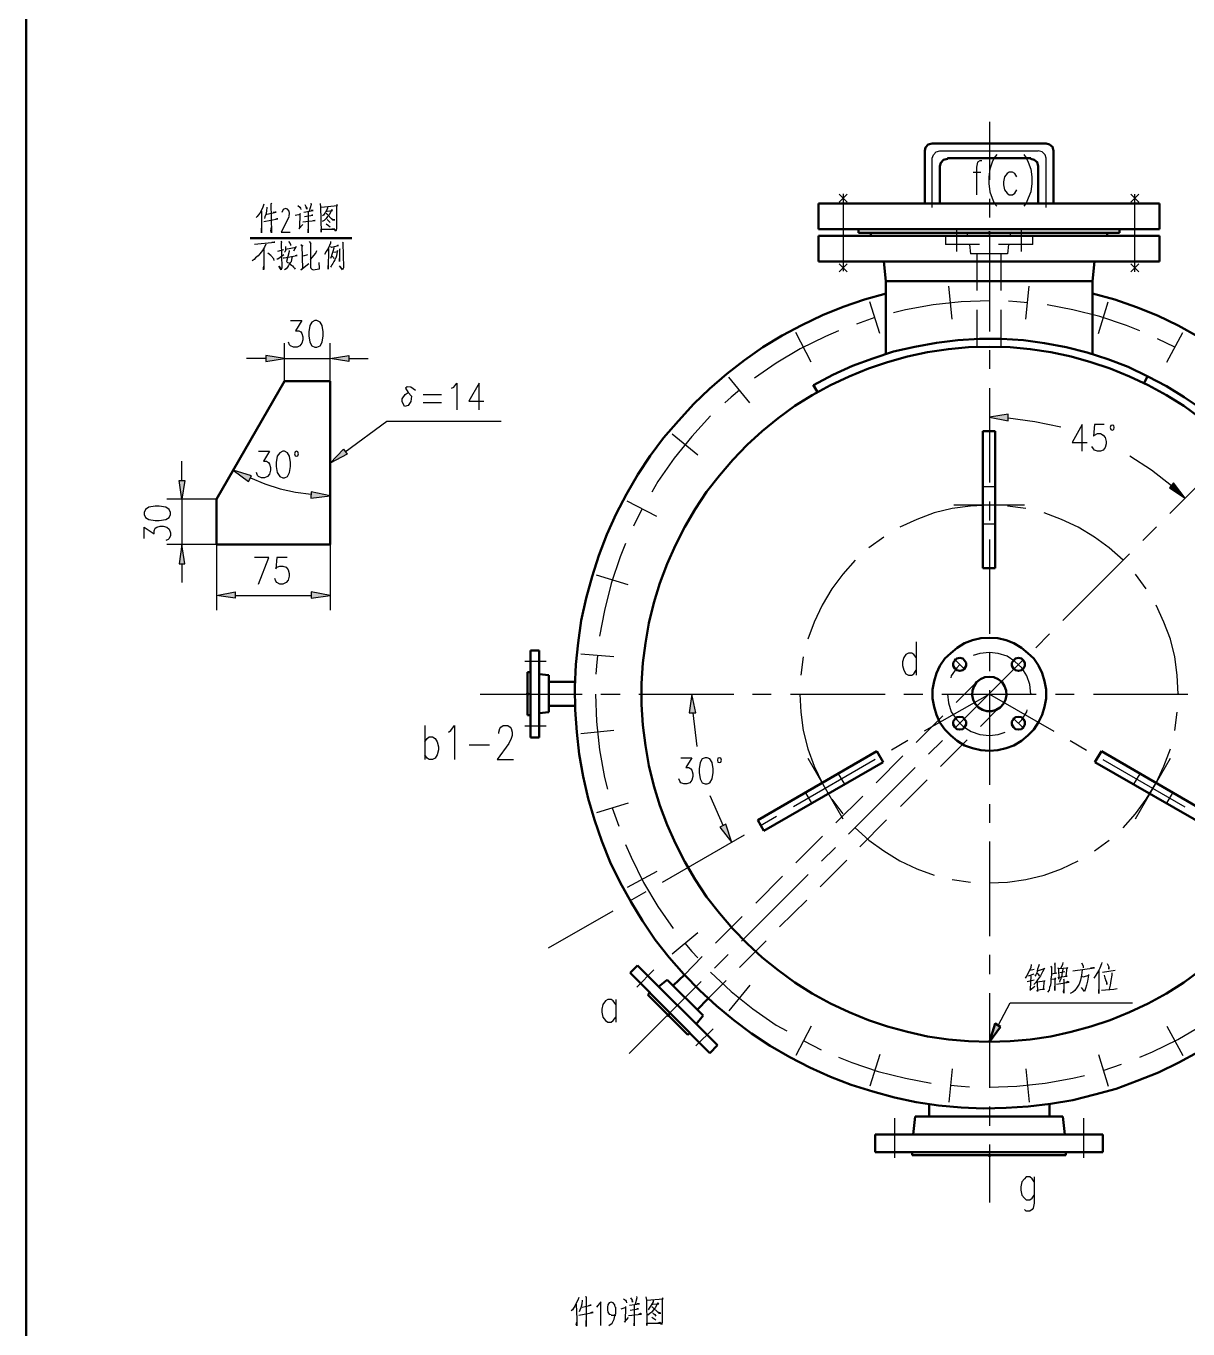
# Model space of a CAD drawing. Header units: millimetres. Extents: x -830 to 4759, y -3917 to 4295.
# Drawn here: x -830 to 704, y -2215 to -495 of the extents above; entities that cross this region are included whole.
import ezdxf

# ---------------------------------------------------------------- set-up
doc = ezdxf.new("R2010")
doc.units = ezdxf.units.MM
doc.layers.add('1', color=7, linetype='Continuous')

msp = doc.modelspace()

# ---------------------------------------------------------------- hatches: boundary and pattern name
h = msp.add_hatch(color=0)
h.dxf.hatch_style = 2
h.paths.add_polyline_path([(442, -770.2), (440, -768.9), (440, -766.3), (442, -765), (444.6, -766.3), (444.6, -768.9)])
h = msp.add_hatch(color=0)
h.dxf.hatch_style = 2
h.paths.add_polyline_path([(-513.3, -929.8), (-513.3, -937.6), (-488.5, -933.7)])
h = msp.add_hatch(color=0)
h.dxf.hatch_style = 2
h.paths.add_polyline_path([(-403.8, -929.8), (-403.8, -937.6), (-428.6, -933.7)])
h = msp.add_hatch(color=0)
h.dxf.hatch_style = 2
h.paths.add_polyline_path([(466.7, -1015.8), (466.7, -1007.3), (442, -1011.3)])
h = msp.add_hatch(color=0)
h.dxf.hatch_style = 2
h.paths.add_polyline_path([(-405.8, -1060.1), (-428.6, -1071.9), (-411, -1053.6)])
h = msp.add_hatch(color=0)
h.dxf.hatch_style = 2
h.paths.add_polyline_path([(-536.1, -1096), (-532.2, -1088.8), (-556.3, -1081)])
h = msp.add_hatch(color=0)
h.dxf.hatch_style = 2
h.paths.add_polyline_path([(-628, -1094.7), (-620.2, -1094.7), (-624.1, -1119.4)])
h = msp.add_hatch(color=0)
h.dxf.hatch_style = 2
h.paths.add_polyline_path([(685, -1097.9), (679.8, -1104.4), (700.6, -1118.1)])
h = msp.add_hatch(color=0)
h.dxf.hatch_style = 2
h.paths.add_polyline_path([(-453.3, -1109.6), (-454, -1118.1), (-428.6, -1114.9)])
h = msp.add_hatch(color=0)
h.dxf.hatch_style = 2
h.paths.add_polyline_path([(-628, -1204.8), (-620.2, -1204.8), (-624.1, -1179.4)])
h = msp.add_hatch(color=0)
h.dxf.hatch_style = 2
h.paths.add_polyline_path([(-553.7, -1241.9), (-553.7, -1250.4), (-578.5, -1246.5)])
h = msp.add_hatch(color=0)
h.dxf.hatch_style = 2
h.paths.add_polyline_path([(-453.3, -1241.9), (-453.3, -1250.4), (-428.6, -1246.5)])
h = msp.add_hatch(color=0)
h.dxf.hatch_style = 2
h.paths.add_polyline_path([(-167.9, -1379.4), (-169.9, -1378.1), (-169.9, -1375.5), (-167.9, -1374.2), (-165.3, -1375.5), (-165.3, -1378.1)])
h = msp.add_hatch(color=0)
h.dxf.hatch_style = 2
h.paths.add_polyline_path([(496.7, -1378.1), (496, -1377.5), (496, -1376.2), (496.7, -1375.5), (498, -1376.2), (498, -1377.5)])
h = msp.add_hatch(color=0)
h.dxf.hatch_style = 2
h.paths.add_polyline_path([(691.5, -1378.1), (690.9, -1377.5), (690.9, -1376.2), (691.5, -1375.5), (692.8, -1376.2), (692.8, -1377.5)])
h = msp.add_hatch(color=0)
h.dxf.hatch_style = 2
h.paths.add_polyline_path([(45.8, -1401.6), (54.3, -1401.6), (49, -1376.8)])
h = msp.add_hatch(color=0)
h.dxf.hatch_style = 2
h.paths.add_polyline_path([(94, -1548.8), (86.2, -1552.7), (101.8, -1572.9)])
h = msp.add_hatch(color=0)
h.dxf.hatch_style = 2
h.paths.add_polyline_path([(17.8, -1803.6), (15.8, -1802.3), (15.8, -1799.7), (17.8, -1798.4), (20.4, -1799.7), (20.4, -1802.3)])
h = msp.add_hatch(color=0)
h.dxf.hatch_style = 2
h.paths.add_polyline_path([(456.9, -1816.6), (442, -1836.2), (449.8, -1812.1)])
h = msp.add_hatch(color=0)
h.dxf.hatch_style = 2
h.paths.add_polyline_path([(442, -1988.7), (440, -1987.4), (440, -1984.7), (442, -1983.4), (444.6, -1984.7), (444.6, -1987.4)])

# ---------------------------------------------------------------- linework, layer by layer
at = {"layer": '1', "color": 0, "lineweight": 50}
for points in [[(-830, -3912.2), (-830, 4295.4), (4758.8, 4295.4), (4758.8, -3912.2), (-830, -3912.2)], [(366.4, -649.6), (361.2, -650.9), (357.9, -654.8), (356.6, -659.4)], [(366.4, -649.6), (516.9, -649.6)], [(526.7, -659.4), (525.4, -654.2), (521.4, -650.9), (516.9, -649.6)], [(356.6, -729.1), (356.6, -659.4)], [(386.6, -669.8), (381.4, -671.1), (378.1, -675), (376.8, -679.6)], [(386.6, -669.2), (496.7, -669.2)], [(506.5, -679.6), (505.2, -674.4), (501.2, -671.1), (496.7, -669.8)], [(526.7, -729.1), (526.7, -659.4)], [(376.8, -729.1), (376.8, -679.6)], [(506.5, -729.1), (506.5, -679.6)], [(216.5, -729.1), (666.8, -729.1)], [(216.5, -763), (216.5, -729.1)], [(666.8, -729.1), (666.8, -763)], [(666.8, -763), (216.5, -763)], [(666.8, -771.5), (216.5, -771.5)], [(216.5, -805.4), (216.5, -771.5)], [(269.3, -763), (269.3, -767.6)], [(614, -767.6), (269.3, -767.6)], [(285.6, -771.5), (285.6, -767.6)], [(597.7, -771.5), (597.7, -767.6)], [(614, -763), (614, -767.6)], [(666.8, -771.5), (666.8, -805.4)], [(-534.1, -774.7), (-399.9, -774.7)], [(216.5, -805.4), (666.8, -805.4)], [(302.5, -805.4), (305.1, -831.4)], [(580.7, -805.4), (578.1, -831.4)], [(305.1, -927.2), (305.1, -831.4)], [(305.1, -831.4), (578.1, -831.4)], [(578.1, -927.2), (578.1, -831.4)], [(305.8, -847.7), (277.1, -855.5), (249.1, -865.3), (221.7, -876.4), (194.3, -889.4), (168.3, -903.1), (142.9, -918.7), (118.8, -935.7), (95.3, -953.9), (72.5, -973.5), (51.6, -993.7), (31.4, -1015.8), (11.9, -1038.6), (-5.7, -1062.1), (-22, -1086.8), (-37, -1112.9), (-50.7, -1139), (-63, -1166.3), (-73.5, -1193.7), (-82.6, -1221.7), (-90.4, -1250.4), (-96.9, -1279.7), (-100.8, -1309), (-104.1, -1337.7), (-105.4, -1367.7), (-104.7, -1397.7), (-102.8, -1427), (-99.5, -1456.3), (-94.3, -1485.6), (-87.8, -1514.9), (-79.3, -1543), (-69.6, -1571), (-58.5, -1599), (-45.4, -1625.7), (-31.1, -1651.8), (-16.1, -1676.5), (0.8, -1701.3), (19.1, -1724.8), (38.6, -1746.9), (59.5, -1768.4), (81.6, -1788.6), (104.4, -1807.5), (127.9, -1825.1), (152.6, -1841.4), (178.7, -1856.4), (204.8, -1870.1), (232.1, -1882.4), (259.5, -1892.9), (288.2, -1902), (316.8, -1909.8), (345.5, -1915.7), (374.8, -1920.2), (404.8, -1922.8), (434.1, -1924.1), (464.1, -1923.5), (493.4, -1921.5), (522.8, -1918.3), (552.1, -1913.1), (581.4, -1905.9), (609.4, -1898.1), (637.4, -1887.7), (665.5, -1876.6), (692.2, -1863.6), (718.2, -1849.2)], [(768.4, -938.3), (743.6, -920.7), (718.2, -905), (691.5, -890.1), (664.1, -877), (636.1, -866), (607.5, -855.5), (578.1, -847.7)], [(722.1, -1000.2), (699.3, -984.5), (675.9, -970.2), (651.1, -957.2), (625.1, -944.8), (598.3, -934.4), (571, -925.9), (543.6, -918.7), (514.9, -913.5), (486.9, -909.6), (458.2, -907.7), (428.9, -907.7), (400.3, -909.6), (372.2, -912.9), (343.6, -918.1), (315.5, -924.6), (288.2, -933.7), (261.5, -943.5), (235.4, -955.2), (210, -968.9)], [(442, -918.1), (414.6, -918.7), (387.9, -921.3), (360.5, -925.2), (333.8, -931.1), (307.7, -938.3), (282.3, -946.7), (256.9, -957.2), (232.1, -968.9), (208, -981.9), (185.2, -996.3), (163.1, -1012.6), (142.2, -1029.5), (122, -1047.7), (103.1, -1067.3), (85.5, -1088.1), (68.6, -1109.6), (53.6, -1132.5), (39.9, -1155.9), (27.5, -1180), (16.5, -1204.8), (6.7, -1230.2), (-1.1, -1256.3), (-7.7, -1283), (-12.2, -1309.7), (-15.5, -1335.8), (-17.4, -1363.1), (-17.4, -1390.5), (-15.5, -1417.9), (-12.2, -1444.6), (-7.7, -1471.3), (-1.1, -1498), (6.7, -1524.1), (16.5, -1549.5), (27.5, -1574.2), (39.9, -1598.3), (53.6, -1621.8), (68.6, -1644.6), (85.5, -1666.1), (103.1, -1687), (122, -1706.5), (142.2, -1724.8), (163.1, -1741.7), (185.2, -1758), (208, -1772.3), (232.1, -1785.4), (256.9, -1797.1), (282.3, -1807.5), (307.7, -1816), (333.8, -1823.2), (360.5, -1829), (387.9, -1832.9), (414.6, -1835.5), (442, -1836.2), (469.3, -1835.5), (496, -1832.9), (523.4, -1829), (550.1, -1823.2), (576.2, -1816), (601.6, -1807.5), (627, -1797.1), (651.8, -1785.4), (675.9, -1772.3), (698.7, -1758), (720.8, -1741.7)], [(720.8, -1012.6), (698.7, -996.3), (675.9, -981.9), (651.8, -968.9), (627, -957.2), (601.6, -946.7), (576.2, -938.3), (550.1, -931.1), (523.4, -925.2), (496, -921.3), (469.3, -918.7), (442, -918.1)], [(651.1, -956.5), (646.6, -965.6)], [(-428.6, -963.7), (-428.6, -1179.4), (-578.5, -1179.4), (-578.5, -1119.4), (-488.5, -963.7), (-428.6, -963.7)], [(209.3, -968.3), (214.5, -977.4)], [(433.5, -1029.5), (449.8, -1029.5)], [(433.5, -1029.5), (433.5, -1210.6)], [(449.8, -1029.5), (449.8, -1210.6)], [(433.5, -1210.6), (449.8, -1210.6)], [(442, -1302.5), (430.9, -1303.2), (419.8, -1305.8), (409.4, -1309.7), (399.6, -1315.6), (391.1, -1322.7), (383.3, -1329.9), (376.8, -1339.7), (372.2, -1349.4), (369, -1359.9), (367, -1370.9), (367, -1382.7), (369, -1393.7), (372.2, -1404.2), (376.8, -1414.6), (383.3, -1423.7), (391.1, -1431.5), (399.6, -1438.7), (409.4, -1444.6), (419.8, -1448.5), (430.9, -1451.1), (442, -1451.7), (453, -1451.1), (464.1, -1448.5), (474.5, -1444.6), (484.3, -1438.7), (492.8, -1431.5), (500.6, -1423.7), (507.1, -1413.9), (511.7, -1404.2), (514.9, -1393.7), (516.9, -1382.7), (516.9, -1370.9), (514.9, -1359.9), (511.7, -1349.4), (507.1, -1339), (500.6, -1329.9), (492.8, -1322.7), (484.3, -1315.6), (474.5, -1309.7), (464.1, -1305.8), (453, -1303.2), (442, -1302.5)], [(-164, -1319.5), (-164, -1434.1)], [(-164, -1319.5), (-152.3, -1319.5)], [(-152.3, -1434.1), (-152.3, -1319.5)], [(402.9, -1329.2), (398.9, -1329.9), (396.3, -1332.5), (394.4, -1335.8), (394.4, -1339.7), (396.3, -1342.9), (398.9, -1345.5), (402.9, -1346.2), (406.8, -1345.5), (409.4, -1342.9), (411.3, -1339.7), (411.3, -1335.8), (409.4, -1332.5), (406.8, -1329.9), (402.9, -1329.2)], [(480.4, -1329.2), (476.5, -1329.9), (473.9, -1332.5), (471.9, -1335.8), (471.9, -1339.7), (473.9, -1342.9), (476.5, -1345.5), (480.4, -1346.2), (484.3, -1345.5), (486.9, -1342.9), (488.9, -1339.7), (488.9, -1335.8), (486.9, -1332.5), (484.3, -1329.9), (480.4, -1329.2)], [(-167.9, -1404.8), (-167.9, -1348.1)], [(-164, -1348.1), (-167.9, -1348.1)], [(-152.3, -1350.7), (-139.9, -1352)], [(-139.9, -1400.9), (-139.9, -1352)], [(442, -1354), (436.1, -1354.7), (430.2, -1357.3), (425, -1361.2), (421.8, -1366.4), (419.8, -1372.2), (419.1, -1378.1), (420.5, -1384.6), (423.1, -1389.8), (427.6, -1394.4), (432.8, -1397.7), (438.7, -1399.6), (445.2, -1399.6), (451.1, -1397.7), (456.3, -1394.4), (460.8, -1389.8), (463.5, -1384.6), (464.8, -1378.1), (464.1, -1372.2), (462.2, -1366.4), (458.9, -1361.2), (453.7, -1357.3), (447.8, -1354.7), (442, -1354)], [(-105.4, -1360.5), (-139.9, -1360.5)], [(-105.4, -1392.4), (-139.9, -1392.4)], [(-164, -1404.8), (-167.9, -1404.8)], [(-152.3, -1402.2), (-139.9, -1400.9)], [(402.9, -1406.8), (398.9, -1407.4), (396.3, -1410), (394.4, -1413.3), (394.4, -1417.2), (396.3, -1420.5), (398.9, -1423.1), (402.9, -1423.7), (406.8, -1423.1), (409.4, -1420.5), (411.3, -1417.2), (411.3, -1413.3), (409.4, -1410), (406.8, -1407.4), (402.9, -1406.8)], [(480.4, -1406.8), (476.5, -1407.4), (473.9, -1410), (471.9, -1413.3), (471.9, -1417.2), (473.9, -1420.5), (476.5, -1423.1), (480.4, -1423.7), (484.3, -1423.1), (486.9, -1420.5), (488.9, -1417.2), (488.9, -1413.3), (486.9, -1410), (484.3, -1407.4), (480.4, -1406.8)], [(-152.3, -1434.1), (-164, -1434.1)], [(136.4, -1543.6), (293.4, -1452.4)], [(301.9, -1466.7), (293.4, -1452.4)], [(589.9, -1452.4), (581.4, -1466.7)], [(746.9, -1543.6), (589.9, -1452.4)], [(144.2, -1557.3), (301.9, -1466.7)], [(739.1, -1557.3), (581.4, -1466.7)], [(144.2, -1557.3), (136.4, -1543.6)], [(-32.4, -1745), (-22.6, -1735.2)], [(82.9, -1840.7), (-22.6, -1735.2)], [(-32.4, -1745), (73.1, -1851.2)], [(5.4, -1763.2), (16.5, -1754.1)], [(64, -1801.6), (16.5, -1754.1)], [(39.3, -1747.6), (24.3, -1761.9)], [(-6.3, -1771), (-9, -1774.3)], [(43.8, -1827.1), (-9, -1774.3)], [(70.5, -1778.8), (56.2, -1793.8)], [(54.9, -1812.7), (64, -1801.6)], [(456.9, -1816.6), (442, -1836.2), (449.8, -1812.1), (456.9, -1816.6)], [(47.1, -1824.5), (43.8, -1827.1)], [(82.9, -1840.7), (73.1, -1851.2)], [(362.5, -1918.3), (362.5, -1934.6)], [(521.4, -1918.3), (521.4, -1934.6)], [(341.6, -1958.7), (344.2, -1934.6)], [(539, -1934.6), (344.2, -1934.6)], [(541.6, -1958.7), (539, -1934.6)], [(591.8, -1958.7), (291.4, -1958.7)], [(291.4, -1982.1), (291.4, -1958.7)], [(591.8, -1958.7), (591.8, -1982.1)], [(291.4, -1982.1), (591.8, -1982.1)], [(340.3, -1982.1), (340.3, -1986.1)], [(543, -1986.1), (340.3, -1986.1)], [(543, -1982.1), (543, -1986.1)]]:
    msp.add_lwpolyline(points, dxfattribs=at)
at = {"layer": '1', "color": 0, "lineweight": 25}
for points in [[(442, -620.9), (442, -697.8)], [(366.4, -734.3), (366.4, -669.2), (368.3, -664.6), (371.6, -660.7), (376.8, -659.4)], [(376.8, -659.4), (506.5, -659.4)], [(451.7, -664), (448.5, -668.5), (445.9, -674.4), (442.6, -683.5), (441.3, -693.9), (441.3, -702.4), (442.6, -713.5), (445.9, -721.9), (448.5, -728.5), (451.7, -732.4)], [(487.6, -664), (490.8, -668.5), (493.4, -674.4), (496.7, -683.5), (498, -693.9), (498, -702.4), (496.7, -713.5), (493.4, -721.9), (490.8, -728.5), (487.6, -732.4)], [(516.9, -734.3), (516.9, -669.2), (515.6, -664.6), (511.7, -660.7), (506.5, -659.4)], [(420.5, -687.4), (430.9, -687.4)], [(432.2, -672.4), (429.6, -672.4), (426.3, -674.4), (425, -680.9), (425, -717.4)], [(478.4, -693.9), (475.8, -689.4), (472.6, -687.4), (468, -687.4), (465.4, -689.4), (462.2, -693.9), (460.8, -700.4), (460.8, -704.4), (462.2, -710.9), (465.4, -715.4), (468, -717.4), (472.6, -717.4), (475.8, -715.4), (478.4, -710.9)], [(243.9, -727.2), (254.3, -716.7)], [(254.3, -727.2), (243.9, -716.7)], [(249.1, -716.1), (249.1, -818.4)], [(442, -722.6), (442, -747.4)], [(639.4, -727.2), (629, -716.7)], [(629, -727.2), (639.4, -716.7)], [(634.2, -819), (634.2, -716.7)], [(-515.9, -729.8), (-517.2, -733.7), (-519.2, -737.6), (-521.1, -741.5), (-523.7, -744.1), (-525, -746.1), (-526.3, -747.4)], [(-519.2, -738.9), (-519.2, -757.8), (-519.2, -763.7), (-519.2, -767.6), (-519.2, -765.6), (-519.2, -761.7)], [(-512, -733.7), (-512.6, -738.9), (-513.3, -743.5), (-514.6, -746.7), (-515.2, -748.7)], [(-506.8, -728.5), (-506.1, -729.8), (-506.8, -729.1), (-506.1, -767.6), (-506.8, -765), (-506.1, -759.7)], [(-482.7, -745.4), (-482, -742.1), (-482.7, -738.9), (-484.6, -736.3), (-487.2, -735.6), (-490.5, -736.9), (-492.4, -740.8)], [(-470.9, -731.7), (-468.3, -733.7), (-467.7, -735), (-467, -736.9)], [(-463.1, -740.2), (-450.7, -738.2), (-451.4, -738.2), (-453.3, -738.2)], [(-461.8, -730.4), (-459.9, -733.7), (-459.2, -735), (-459.2, -736.3), (-459.9, -734.3)], [(-454, -728.5), (-453.3, -730.4), (-456, -738.9)], [(-441.6, -729.1), (-441, -733.7), (-440.3, -766.9), (-440.3, -763), (-422.1, -763), (-423.4, -763), (-426, -763)], [(-440.3, -733.7), (-418.8, -731.7), (-419.5, -730.4), (-420.1, -733.7), (-420.1, -762.3), (-420.8, -765.6), (-422.7, -763)], [(-433.1, -738.9), (-432.5, -738.9), (-425.3, -738.2), (-426, -736.9), (-429.2, -743.5), (-431.8, -746.1), (-433.8, -748.7), (-436.4, -751.3), (-439, -752.6)], [(-431.8, -733.7), (-431.8, -735.6), (-434.4, -740.2), (-437.1, -744.1), (-438.4, -745.4)], [(-515.9, -752.6), (-497.7, -749.3), (-499, -749.3), (-500.9, -750)], [(-512, -742.8), (-499.6, -740.2), (-500.9, -740.2), (-503.5, -740.8)], [(-482.7, -746.1), (-493.1, -766.9), (-481.4, -766.9)], [(-474.8, -744.1), (-467.7, -742.8), (-468.3, -742.1), (-469, -761), (-469.6, -762.3), (-464.4, -756.5)], [(-464.4, -753.2), (-448.1, -751.3), (-448.8, -751.3), (-450.7, -751.9)], [(-462.5, -746.1), (-451.4, -744.1), (-452, -744.1), (-453.3, -744.8)], [(-457.3, -740.2), (-457.3, -767.6), (-457.3, -765), (-457.3, -763)], [(-433.8, -742.1), (-433.1, -742.1), (-425.3, -750.6), (-422.1, -750.6), (-425.3, -750), (-426.6, -749.3)], [(-433.8, -755.8), (-430.5, -757.8), (-428.6, -759.7)], [(-432.5, -750), (-429.9, -752.6), (-428.6, -753.9)], [(384, -771.5), (428.9, -771.5)], [(384, -771.5), (384, -783.2)], [(398.9, -792.3), (398.9, -764.3)], [(470, -767.6), (413.3, -767.6)], [(413.3, -771.5), (413.3, -767.6)], [(442, -772.8), (442, -897.9)], [(454.3, -771.5), (499.3, -771.5)], [(470, -771.5), (470, -767.6)], [(484.3, -792.3), (484.3, -764.3)], [(499.3, -783.2), (499.3, -771.5)], [(-513.3, -782.5), (-515.2, -786.5), (-517.9, -791), (-521.1, -795.6), (-523.7, -798.2), (-527, -800.8), (-528.9, -802.7), (-531.5, -804.7)], [(-528.3, -782.5), (-501.6, -779.9), (-502.2, -779.9), (-505.5, -780.6)], [(-515.9, -789.7), (-515.9, -791.7), (-515.9, -815.1), (-516.6, -816.4), (-516.6, -813.8), (-515.9, -811.9)], [(-497.7, -791.7), (-489.8, -789.7)], [(-493.7, -778.6), (-492.4, -780.6), (-493.1, -780.6), (-492.4, -813.8), (-493.1, -815.1), (-493.1, -816.4), (-496.4, -811.9), (-493.1, -815.1)], [(-487.2, -785.8), (-487.2, -789.1), (-487.2, -791), (-487.9, -792.3), (-488.5, -793)], [(-487.2, -789.1), (-473.5, -786.5), (-473.5, -785.8), (-476.8, -791.7)], [(-482.7, -791), (-482.7, -792.3), (-485.9, -805.4), (-484.6, -806.7), (-482.7, -807.3), (-480.7, -809.3), (-478.1, -811.2), (-476.8, -813.2), (-475.5, -814.5), (-474.8, -815.8)], [(-483.3, -779.3), (-481.4, -781.9), (-480.7, -783.2), (-480.7, -784.5)], [(-467, -783.2), (-464.4, -785.2), (-465.7, -784.5), (-465.1, -815.1), (-467, -816.4), (-456.6, -808)], [(-456, -779.3), (-454, -781.9), (-454.6, -781.2), (-454.6, -787.8), (-454.6, -794.9), (-454.6, -800.8), (-454.6, -805.4), (-454.6, -806), (-454.6, -807.3), (-454.6, -813.2), (-454, -814.5), (-452.7, -815.8), (-450.7, -816.4), (-445.5, -815.8), (-442.3, -815.1), (-442.3, -814.5), (-442.9, -806.7)], [(-454.6, -802.7), (-447.5, -794.3), (-446.2, -791)], [(-427.9, -779.3), (-427.9, -781.2), (-431.2, -788.4), (-433.8, -792.3), (-435.8, -796.2)], [(-430.5, -788.4), (-431.2, -815.8), (-431.2, -813.8), (-431.2, -813.2), (-431.2, -810.6)], [(-427.9, -785.8), (-427.3, -786.5), (-426.6, -786.5), (-417.5, -784.5), (-418.2, -784.5), (-419.5, -785.2)], [(-423.4, -787.1), (-423.4, -787.8), (-424.7, -792.3), (-426, -796.2), (-427.3, -799.5), (-427.9, -801.4)], [(-423.4, -793), (-418.2, -792.3), (-418.8, -791), (-419.5, -794.9), (-420.1, -798.2), (-420.8, -800.8), (-422.1, -803.4), (-423.4, -805.4), (-424.7, -808), (-426, -809.9), (-427.3, -811.9), (-427.9, -813.2)], [(-412.3, -779.9), (-411, -781.2), (-411.6, -781.2), (-411, -813.2), (-411, -813.8), (-411.6, -815.8), (-412.3, -816.4), (-416.2, -811.2), (-412.3, -815.8), (-411.6, -814.5)], [(-416.2, -788.4), (-415.6, -789.1), (-416.2, -789.7), (-416.2, -805.4), (-416.2, -803.4), (-416.2, -801.4)], [(428.9, -783.2), (384, -783.2)], [(415.9, -783.2), (417.2, -795.6)], [(499.3, -783.2), (454.3, -783.2)], [(467.4, -783.2), (466.1, -795.6)], [(-502.2, -804), (-502.9, -802.1), (-506.8, -797.5), (-510.7, -794.3)], [(-499, -802.1), (-497.7, -802.1), (-489.8, -796.2)], [(-490.5, -800.8), (-489.8, -800.8), (-489.2, -800.8), (-472.2, -797.5), (-473.5, -797.5), (-474.8, -798.2)], [(-478.8, -798.8), (-479.4, -802.7), (-480.1, -806), (-482, -808), (-483.3, -810.6), (-484.6, -813.2), (-486.6, -815.1), (-488.5, -816.4)], [(-463.8, -798.2), (-457.9, -796.2)], [(-426, -798.2), (-424, -800.1), (-423.4, -801.4)], [(243.9, -808.6), (254.3, -819)], [(254.3, -808.6), (243.9, -819)], [(466.1, -795.6), (417.2, -795.6)], [(425.7, -843.8), (425.7, -795.6)], [(457.6, -843.8), (457.6, -795.6)], [(639.4, -808.6), (629, -819)], [(629, -808.6), (639.4, -819)], [(393.1, -881.6), (388.5, -837.9)], [(490.2, -881.6), (494.7, -837.9)], [(297.3, -900.5), (284.3, -858.8)], [(442, -857.5), (404.8, -858.8), (367.7, -862.7), (331.2, -869.2), (315.5, -873.1)], [(492.8, -860.1), (478.4, -858.8), (467.4, -858.1)], [(586, -900.5), (599, -858.8)], [(425.7, -917.4), (425.7, -869.2)], [(457.6, -917.4), (457.6, -869.2)], [(640.7, -897.2), (623.1, -890.1), (587.9, -878.3), (552.1, -869.2), (518.2, -862.7)], [(-480.7, -883.5), (-465.7, -883.5), (-474.2, -897.2), (-469.6, -897.2), (-467, -898.5), (-465.7, -900.5), (-464.4, -905), (-464.4, -909), (-465.7, -913.5), (-468.3, -916.8), (-472.2, -918.7), (-476.8, -918.7), (-480.7, -916.8), (-482, -915.5), (-483.3, -912.2)], [(-448.8, -883.5), (-452.7, -885.5), (-455.3, -890.1), (-456.6, -898.5), (-456.6, -903.7), (-455.3, -912.2), (-452.7, -916.8), (-448.8, -918.7), (-446.2, -918.7), (-441.6, -916.8), (-439, -912.2), (-437.7, -903.7), (-437.7, -898.5), (-439, -890.1), (-441.6, -885.5), (-446.2, -883.5), (-448.8, -883.5)], [(290.8, -879.6), (266.7, -888.1)], [(242.6, -897.2), (225.6, -904.4), (192.4, -920.7), (160.5, -939.6), (131.8, -959.8)], [(206.7, -938.3), (186.5, -899.2)], [(687, -918.7), (664.1, -907.7)], [(676.5, -938.3), (697.4, -899.2)], [(-488.5, -963.7), (-488.5, -913.5)], [(-428.6, -963.7), (-428.6, -913.5)], [(442, -922.6), (442, -947.4)], [(-513.3, -933.7), (-538.7, -933.7)], [(-513.3, -929.8), (-513.3, -937.6), (-488.5, -933.7), (-513.3, -929.8)], [(-488.5, -933.7), (-428.6, -933.7)], [(-403.8, -929.8), (-403.8, -937.6), (-428.6, -933.7), (-403.8, -929.8)], [(-403.8, -933.7), (-378.4, -933.7)], [(125.9, -992.4), (97.9, -958.5)], [(-315.9, -976.1), (-321.7, -971.5), (-326.9, -970.9), (-328.9, -972.8), (-325.6, -978.7), (-321.1, -983.2), (-321.7, -990.4), (-325.6, -995.6), (-330.2, -996.9), (-333.5, -990.4), (-333.5, -987.1), (-329.5, -981.3), (-325.6, -978.7)], [(-268.3, -972.8), (-265, -971.5), (-261.1, -966.3), (-261.1, -1001.5)], [(-231.8, -1001.5), (-231.8, -966.3), (-245.5, -989.8), (-225.3, -989.8)], [(112.2, -975.4), (101.2, -984.5), (92.7, -992.4)], [(442, -972.8), (442, -1097.3)], [(-305.4, -981.3), (-281.3, -981.3)], [(-305.4, -991.7), (-281.3, -991.7)], [(73.8, -1009.3), (49, -1036.7), (25.6, -1065.3), (4.1, -1096), (-3.7, -1110.3)], [(466.7, -1015.8), (466.7, -1007.3), (442, -1011.3), (466.7, -1015.8)], [(536.4, -1024.3), (501.9, -1017.1), (466.7, -1012.6)], [(-408.4, -1056.9), (-353.7, -1016.5)], [(-353.7, -1016.5), (-202.5, -1016.5)], [(564.5, -1056.2), (564.5, -1021), (551.4, -1044.5), (571, -1044.5)], [(593.8, -1021), (580.7, -1021), (579.4, -1036), (580.7, -1034.7), (584.7, -1032.8), (588.6, -1032.8), (592.5, -1034.7), (595.1, -1038), (596.4, -1043.2), (596.4, -1046.4), (595.1, -1051), (592.5, -1054.9), (588.6, -1056.2), (584.7, -1056.2), (580.7, -1054.9), (579.4, -1053), (577.5, -1049.7)], [(604.2, -1021.7), (602.2, -1022.3), (601.6, -1024.9), (602.2, -1027.5), (604.2, -1028.2), (606.2, -1027.5), (606.8, -1024.9), (606.2, -1022.3), (604.2, -1021.7)], [(56.9, -1061.4), (23, -1033.4)], [(-523.1, -1056.2), (-508.7, -1056.2), (-516.6, -1069.3), (-512.6, -1069.3), (-510, -1071.2), (-508.7, -1073.2), (-507.4, -1077.7), (-507.4, -1081), (-508.7, -1086.2), (-511.3, -1089.5), (-515.2, -1091.4), (-519.2, -1091.4), (-523.1, -1089.5), (-524.4, -1088.1), (-525.7, -1084.2)], [(-491.1, -1056.2), (-495, -1058.2), (-498.3, -1062.7), (-499.6, -1071.2), (-499.6, -1076.4), (-498.3, -1084.2), (-495, -1089.5), (-491.1, -1091.4), (-488.5, -1091.4), (-484.6, -1089.5), (-482, -1084.2), (-480.7, -1076.4), (-480.7, -1071.2), (-482, -1062.7), (-484.6, -1058.2), (-488.5, -1056.2), (-491.1, -1056.2)], [(-472.9, -1056.2), (-474.8, -1056.9), (-475.5, -1059.5), (-474.8, -1062.1), (-472.9, -1062.7), (-470.9, -1062.1), (-470.3, -1059.5), (-470.9, -1056.9), (-472.9, -1056.2)], [(-405.8, -1060.1), (-428.6, -1071.9), (-411, -1053.6), (-405.8, -1060.1)], [(682.4, -1101.8), (656.3, -1081), (627.7, -1062.7)], [(680.4, -1138.3), (768.4, -1050.4)], [(-624.1, -1094.7), (-624.1, -1069.3)], [(-536.1, -1096), (-532.2, -1088.8), (-556.3, -1081), (-536.1, -1096)], [(-628, -1094.7), (-620.2, -1094.7), (-624.1, -1119.4), (-628, -1094.7)], [(-533.5, -1091.4), (-514.6, -1099.2), (-494.4, -1105.7), (-474.2, -1110.3), (-453.3, -1112.9)], [(685, -1097.9), (679.8, -1104.4), (700.6, -1118.1), (685, -1097.9)], [(-453.3, -1109.6), (-454, -1118.1), (-428.6, -1114.9), (-453.3, -1109.6)], [(433.5, -1102.5), (449.8, -1102.5)], [(-674.2, -1139.6), (-672.3, -1143.5), (-667.7, -1146.1), (-659.3, -1147.4), (-654, -1147.4), (-645.6, -1146.1), (-641, -1143.5), (-639.1, -1139.6), (-639.1, -1137), (-641, -1133.1), (-645.6, -1129.8), (-654, -1128.5), (-659.3, -1128.5), (-667.7, -1129.8), (-672.3, -1133.1), (-674.2, -1137), (-674.2, -1139.6)], [(-578.5, -1119.4), (-644.3, -1119.4)], [(-624.1, -1119.4), (-624.1, -1179.4)], [(2.8, -1142.2), (-36.3, -1122)], [(-16.8, -1132.5), (-27.9, -1155.3)], [(442, -1127.2), (417.2, -1128.5), (393.1, -1131.8), (369, -1137.7), (346.2, -1146.1), (324, -1156.6)], [(488.2, -1127.2), (395, -1127.2)], [(442, -1122.7), (442, -1147.4)], [(490.2, -1131.8), (466.1, -1128.5)], [(433.5, -1152), (449.8, -1152)], [(618.5, -1200.2), (600.3, -1183.9), (580.7, -1169.6), (559.2, -1156.6), (537.1, -1146.1), (514.3, -1137.7)], [(-674.2, -1171.6), (-674.2, -1156.6), (-660.6, -1165), (-660.6, -1161.1), (-659.3, -1157.9), (-657.3, -1156.6), (-652.7, -1155.3), (-648.8, -1155.3), (-644.3, -1156.6), (-641, -1159.2), (-639.1, -1163.7), (-639.1, -1167.6), (-641, -1171.6), (-642.3, -1172.9), (-645.6, -1174.2)], [(302.5, -1169.6), (283, -1183.9)], [(644.6, -1174.2), (662.8, -1155.9)], [(-578.5, -1179.4), (-644.3, -1179.4)], [(-628, -1204.8), (-620.2, -1204.8), (-624.1, -1179.4), (-628, -1204.8)], [(-578.5, -1179.4), (-578.5, -1266)], [(-428.6, -1179.4), (-428.6, -1266)], [(-38.3, -1178.1), (-45.4, -1195.7), (-57.2, -1230.8), (-66.3, -1266.7), (-72.8, -1300.6)], [(442, -1172.9), (442, -1297.3)], [(-523.1, -1231.5), (-509.4, -1196.3), (-528.3, -1196.3)], [(-485.3, -1196.3), (-499, -1196.3), (-500.3, -1211.3), (-499, -1209.3), (-495, -1208), (-491.1, -1208), (-486.6, -1209.3), (-484, -1212.6), (-482.7, -1217.8), (-482.7, -1221.1), (-484, -1226.3), (-486.6, -1229.5), (-491.1, -1231.5), (-495, -1231.5), (-499, -1229.5), (-500.3, -1227.6), (-501.6, -1224.3)], [(264.7, -1200.2), (248.4, -1218.5), (234.1, -1238), (221.1, -1259.5), (210.6, -1281.7), (202.2, -1304.5)], [(539, -1279.7), (627, -1191.8)], [(-624.1, -1204.8), (-624.1, -1229.5)], [(-35, -1232.8), (-76.7, -1219.8)], [(649.2, -1238), (634.8, -1218.5)], [(-553.7, -1241.9), (-553.7, -1250.4), (-578.5, -1246.5), (-553.7, -1241.9)], [(-553.7, -1246.5), (-453.3, -1246.5)], [(-453.3, -1241.9), (-453.3, -1250.4), (-428.6, -1246.5), (-453.3, -1241.9)], [(691.5, -1376.8), (690.2, -1352), (687, -1327.9), (681.1, -1304.5), (672.6, -1281.7), (662.2, -1259.5)], [(345.5, -1307.7), (345.5, -1352)], [(503.2, -1315.6), (521.4, -1297.3)], [(-53.9, -1327.9), (-97.6, -1324)], [(345.5, -1328.6), (342.3, -1324.7), (339.7, -1322.7), (335.1, -1322.7), (331.8, -1324.7), (329.2, -1328.6), (327.3, -1334.5), (327.3, -1339), (329.2, -1345.5), (331.8, -1350.1), (335.1, -1352), (339.7, -1352), (342.3, -1350.1), (345.5, -1345.5)], [(496.7, -1376.8), (495.4, -1364.4), (491.5, -1352.7), (485, -1342.3), (475.8, -1333.8), (465.4, -1326.6), (453.7, -1323.4), (442, -1322.1), (429.6, -1323.4), (420.5, -1326)], [(442, -1322.7), (442, -1346.8)], [(-143.2, -1333.8), (-171.2, -1333.8)], [(-75.4, -1326), (-76.7, -1339.7), (-77.4, -1350.7)], [(196.3, -1327.9), (193, -1352)], [(402.9, -1337.7), (398.9, -1342.3), (391.8, -1352.7), (391.1, -1355.3)], [(410, -1344.9), (395.7, -1330.5)], [(397.6, -1420.5), (485.6, -1332.5)], [(422.4, -1363.8), (398.3, -1387.9)], [(442, -1371.6), (442, -1496.7)], [(-230.5, -1376.8), (-95.6, -1376.8)], [(-78, -1376.8), (-76.7, -1413.3), (-72.8, -1450.4), (-66.3, -1486.9), (-62.4, -1502.6)], [(-70.9, -1376.8), (-45.4, -1376.8)], [(-20.7, -1376.8), (104.4, -1376.8)], [(45.8, -1401.6), (54.3, -1401.6), (49, -1376.8), (45.8, -1401.6)], [(129.2, -1376.8), (153.9, -1376.8)], [(179.4, -1376.8), (304.5, -1376.8)], [(191.7, -1376.8), (193, -1400.9), (196.3, -1425), (202.2, -1449.1), (210.6, -1471.9), (221.1, -1494.1)], [(329.2, -1376.8), (354, -1376.8)], [(442, -1376.8), (355.9, -1425.7)], [(379.4, -1376.8), (503.9, -1376.8)], [(386.6, -1376.8), (387.9, -1388.5), (391.8, -1400.3), (398.9, -1410.7), (407.4, -1419.8), (417.8, -1426.3), (429.6, -1430.2), (442, -1431.5), (453.7, -1430.2), (462.8, -1427)], [(442, -1376.8), (527.3, -1425.7)], [(529.3, -1376.8), (554, -1376.8)], [(579.4, -1376.8), (703.9, -1376.8)], [(50.3, -1401.6), (55.6, -1445.9)], [(380.7, -1405.5), (345.5, -1440.7)], [(454.3, -1395.7), (430.2, -1419.8)], [(473.2, -1408.1), (487.6, -1422.4)], [(480.4, -1415.3), (485, -1410.7), (491.5, -1400.3), (492.1, -1397.7)], [(687, -1425), (690.2, -1400.9)], [(-303.5, -1418.5), (-303.5, -1463.5)], [(-272.2, -1427), (-268.9, -1425), (-264.4, -1418.5), (-264.4, -1463.5)], [(-205.7, -1428.9), (-205.7, -1427), (-204.4, -1422.4), (-203.1, -1420.5), (-199.9, -1418.5), (-194, -1418.5), (-190.8, -1420.5), (-189.4, -1422.4), (-188.1, -1427), (-188.1, -1431.5), (-189.4, -1435.4), (-192.7, -1442), (-207.7, -1463.5), (-186.2, -1463.5)], [(-143.2, -1419.2), (-171.2, -1419.2)], [(-53.9, -1425), (-97.6, -1429.6)], [(-303.5, -1440), (-300.2, -1435.4), (-297.6, -1433.5), (-293.1, -1433.5), (-289.8, -1435.4), (-287.2, -1440), (-285.2, -1446.5), (-285.2, -1450.4), (-287.2, -1457), (-289.8, -1461.5), (-293.1, -1463.5), (-297.6, -1463.5), (-300.2, -1461.5), (-303.5, -1457)], [(-244.8, -1443.9), (-218.1, -1443.9)], [(334.4, -1438.1), (312.9, -1451.1)], [(361.8, -1456.3), (380.1, -1438.1)], [(412.6, -1437.4), (377.4, -1472.6)], [(548.8, -1438.1), (570.3, -1451.1)], [(34.7, -1460.9), (49, -1460.9), (41.2, -1473.9), (45.1, -1473.9), (47.7, -1475.8), (49, -1477.2), (50.3, -1482.4), (50.3, -1485.6), (49, -1490.8), (46.4, -1494.1), (42.5, -1495.4), (38.6, -1495.4), (34.7, -1494.1), (33.4, -1492.1), (32.1, -1488.9)], [(66.6, -1460.9), (62.7, -1462.2), (60.1, -1467.4), (58.8, -1475.8), (58.8, -1480.4), (60.1, -1488.9), (62.7, -1494.1), (66.6, -1495.4), (69.2, -1495.4), (73.1, -1494.1), (75.8, -1488.9), (77.1, -1480.4), (77.1, -1475.8), (75.8, -1467.4), (73.1, -1462.2), (69.2, -1460.9), (66.6, -1460.9)], [(85.5, -1460.9), (83.6, -1461.5), (82.9, -1464.1), (83.6, -1466.7), (85.5, -1467.4), (87.5, -1466.7), (88.1, -1464.1), (87.5, -1461.5), (85.5, -1460.9)], [(202.2, -1461.5), (248.4, -1541.7)], [(327.9, -1458.3), (292.7, -1494.1)], [(618.5, -1553.4), (634.8, -1535.1), (649.2, -1515.6), (662.2, -1494.1), (672.6, -1471.9), (681.1, -1449.1)], [(634.8, -1541.7), (681.1, -1461.5)], [(291.4, -1463.5), (183.3, -1526)], [(256.2, -1561.9), (344.2, -1473.9)], [(591.8, -1463.5), (700, -1526)], [(251, -1496), (242.6, -1482.4)], [(359.9, -1490.2), (324.7, -1525.4)], [(640.7, -1482.4), (632.2, -1496)], [(73.1, -1511), (90.7, -1550.8)], [(207.4, -1520.8), (199.6, -1507.1)], [(275.1, -1511.7), (239.3, -1546.9)], [(683.7, -1507.1), (675.9, -1520.8)], [(-35, -1520.8), (-76.7, -1533.8)], [(-55.9, -1527.3), (-47.4, -1551.4)], [(234.1, -1515.6), (248.4, -1535.1)], [(442, -1522.1), (442, -1546.9)], [(161.1, -1538.4), (139.6, -1550.8)], [(306.4, -1543), (271.2, -1578.8)], [(118.1, -1563.2), (9.9, -1625.7)], [(94, -1548.8), (86.2, -1552.7), (101.8, -1572.9), (94, -1548.8)], [(221.7, -1564.5), (186.5, -1599.7)], [(264.7, -1553.4), (283, -1569.7), (302.5, -1584), (324, -1597), (346.2, -1607.5), (369, -1615.9)], [(-38.3, -1575.5), (-31.1, -1592.5), (-14.8, -1625.7), (4.1, -1657.6), (24.3, -1686.3)], [(220.4, -1597.7), (238.7, -1579.5)], [(442, -1571.6), (442, -1696.7)], [(580.7, -1584), (600.3, -1569.7)], [(253.6, -1596.4), (218.5, -1631.6)], [(442, -1626.4), (466.1, -1625.1), (490.2, -1621.8), (514.3, -1615.9), (537.1, -1607.5), (559.2, -1597)], [(2.8, -1611.4), (-36.3, -1632.2)], [(114.9, -1703.3), (202.8, -1615.3)], [(168.9, -1617.2), (133.7, -1653.1)], [(393.1, -1621.8), (417.2, -1625.1)], [(-11.6, -1638.1), (-33.1, -1650.5)], [(200.9, -1649.2), (165, -1684.4)], [(-55.2, -1663.5), (-140.6, -1712.4)], [(115.5, -1670.7), (80.3, -1705.9)], [(56.9, -1692.2), (23, -1720.2)], [(147.4, -1702.6), (112.2, -1737.8)], [(39.9, -1705.9), (49, -1716.9), (56.9, -1725.4)], [(79, -1739.1), (97.3, -1720.9)], [(62.7, -1723.5), (39.3, -1747.6)], [(442, -1721.5), (442, -1746.9)], [(497.3, -1733.9), (496.7, -1737.8), (495.4, -1741.1), (493.4, -1745), (492.1, -1748.2), (489.5, -1752.1)], [(507.8, -1733.9), (507.1, -1736.5), (505.8, -1740.4), (504.5, -1745), (503.2, -1747.6), (501.9, -1749.5)], [(523.4, -1735.8), (524.1, -1737.8), (524.1, -1737.1), (524.1, -1743), (524.1, -1748.2), (523.4, -1752.8), (523.4, -1757.3), (522.8, -1761.2), (521.4, -1764.5), (520.8, -1767.8), (518.8, -1770.4)], [(528.6, -1731.9), (528.6, -1733.9), (528.6, -1733.2), (528.6, -1746.3)], [(532.5, -1737.8), (533.2, -1740.4), (533.8, -1753.4), (533.2, -1750.8), (544.9, -1749.5), (543.6, -1749.5), (544.9, -1737.8), (545.6, -1739.1), (544.9, -1739.1), (533.8, -1739.7)], [(539, -1731.3), (538.4, -1733.9), (535.8, -1739.7)], [(563.8, -1731.9), (565.8, -1735.8), (565.8, -1738.4)], [(590.5, -1731.3), (589.9, -1733.2), (587.9, -1739.1), (586, -1742.4), (582.7, -1748.2), (580.1, -1752.1)], [(597.7, -1732.6), (599.6, -1737.1), (599.6, -1740.4), (599.6, -1737.8)], [(-1.1, -1741.1), (-23.3, -1763.9)], [(73.8, -1744.3), (101.2, -1769.7), (129.8, -1792.5), (160.5, -1814), (174.8, -1821.8)], [(492.1, -1756.7), (501.2, -1754.1)], [(500.6, -1746.9), (493.4, -1749.5)], [(494.7, -1741.7), (495.4, -1741.7), (501.2, -1740.4)], [(496.7, -1748.9), (496, -1767.1), (495.4, -1767.8), (501.9, -1762.6)], [(505.8, -1742.4), (513.6, -1739.7), (514.9, -1739.1), (512.3, -1743.7), (509.7, -1748.9), (505.8, -1754.1), (503.2, -1758), (500.6, -1760.6)], [(505.2, -1745.6), (507.1, -1746.9), (507.8, -1748.9), (507.1, -1746.9)], [(523.4, -1753.4), (529.9, -1752.8), (528.6, -1752.1), (528.6, -1768.4), (528.6, -1765.8), (528.6, -1762.6)], [(531.2, -1745.6), (524.1, -1746.9)], [(539, -1739.7), (538.4, -1743), (537.7, -1746.9), (537.7, -1748.9), (536.4, -1752.1), (535.8, -1754.1), (535.1, -1755.4), (534.5, -1757.3)], [(541.6, -1743.7), (535.1, -1745)], [(539.7, -1752.8), (540.3, -1754.1), (540.3, -1755.4), (540.3, -1771.7), (539.7, -1769.7), (540.3, -1767.1)], [(564.5, -1741.1), (563.8, -1748.2), (562.5, -1754.7), (560.5, -1759.9), (557.9, -1763.9), (554.7, -1768.4), (552.1, -1770.4), (548.8, -1772.3)], [(552.1, -1742.4), (580.7, -1738.4), (578.8, -1738.4), (575.5, -1739.1)], [(563.8, -1749.5), (565.8, -1750.2), (573.6, -1748.2), (572.9, -1747.6), (572.3, -1750.8), (571.6, -1756), (570.3, -1761.2), (569, -1765.8), (567.7, -1769.7), (563.8, -1764.5)], [(586.6, -1741.1), (586.6, -1772.3), (586.6, -1769.7), (586.6, -1767.1)], [(591.2, -1744.3), (608.1, -1741.7)], [(593.8, -1748.2), (594.4, -1751.5), (595.7, -1755.4), (597, -1758.6), (597, -1760.6), (597, -1758), (595.7, -1754.7)], [(603.6, -1745), (603.6, -1748.2), (602.2, -1755.4), (601.6, -1761.2), (600.3, -1766.5)], [(-33.7, -1851.8), (61.4, -1756.7)], [(94.7, -1755.4), (70.5, -1778.8)], [(125.9, -1761.2), (97.9, -1795.1)], [(442, -1771.7), (442, -1896.8)], [(505.2, -1756.7), (505.2, -1758.6), (505.8, -1769.7), (505.2, -1767.8), (509.1, -1767.1), (514.9, -1766.5), (513.6, -1766.5), (514.9, -1755.4), (514.9, -1756), (505.2, -1757.3)], [(530.6, -1759.9), (547.5, -1757.3), (545.6, -1756.7), (543, -1758)], [(589.9, -1767.8), (606.2, -1766.5), (610.7, -1765.8)], [(-51.3, -1786.7), (-54.6, -1782.1), (-57.2, -1780.1), (-61.7, -1780.1), (-65, -1782.1), (-68.2, -1786.7), (-69.6, -1793.2), (-69.6, -1797.1), (-68.2, -1803.6), (-65, -1808.2), (-61.7, -1810.1), (-57.2, -1810.1), (-54.6, -1808.2), (-51.3, -1803.6)], [(-51.3, -1780.1), (-51.3, -1810.1)], [(453.7, -1814.7), (469.3, -1784.7)], [(469.3, -1784.7), (630.9, -1784.7)], [(640.7, -1856.4), (657.6, -1849.2), (690.9, -1832.9), (722.8, -1814), (751.5, -1793.8)], [(77.1, -1819.2), (54.3, -1841.4)], [(206.7, -1815.3), (186.5, -1854.4)], [(676.5, -1815.3), (697.4, -1854.4)], [(197, -1834.9), (219.8, -1846.6)], [(242.6, -1856.4), (260.2, -1863.6), (295.3, -1875.3), (331.2, -1884.4), (365.1, -1890.9)], [(297.3, -1853.1), (284.3, -1894.8)], [(586, -1853.1), (599, -1894.8)], [(393.1, -1872), (388.5, -1915.7)], [(490.2, -1872), (494.7, -1915.7)], [(592.5, -1874), (616.6, -1865.5)], [(442, -1896.1), (478.4, -1894.8), (515.6, -1890.9), (552.1, -1884.4), (567.7, -1880.5)], [(390.5, -1893.5), (404.8, -1894.8), (415.9, -1895.5)], [(442, -1921.5), (442, -1947)], [(316.8, -1937.2), (316.8, -1989.3)], [(566.4, -1937.2), (566.4, -1989.3)], [(442, -1971.7), (442, -2048.6)], [(501.2, -2021.2), (498.6, -2017.3), (495.4, -2014.7), (490.8, -2014.7), (488.2, -2017.3), (485, -2021.2), (483.7, -2027.8), (483.7, -2032.3), (485, -2038.8), (488.2, -2042.7), (490.8, -2044.7), (495.4, -2044.7), (498.6, -2042.7), (501.2, -2038.8)], [(501.2, -2014.7), (501.2, -2049.3), (499.9, -2055.8), (498.6, -2057.7), (495.4, -2059.7), (490.8, -2059.7), (488.2, -2057.7)], [(-100.2, -2173.7), (-101.5, -2177.6), (-103.4, -2181.5), (-105.4, -2185.4), (-107.3, -2188), (-108.6, -2190), (-110, -2191.3)], [(-103.4, -2182.8), (-102.8, -2202.4), (-102.8, -2207.6), (-102.8, -2211.5), (-103.4, -2209.6), (-102.8, -2206.3)], [(-95.6, -2177.6), (-96.3, -2182.8), (-97.6, -2187.4), (-98.9, -2190.7), (-99.5, -2192.6)], [(-95.6, -2186.7), (-83.9, -2184.1), (-85.2, -2184.1), (-87.1, -2184.8)], [(-91.1, -2172.4), (-89.8, -2173.7), (-90.4, -2173.1), (-90.4, -2212.2), (-90.4, -2208.9), (-90.4, -2204.3)], [(-70.9, -2210.9), (-70.9, -2179.6), (-76.7, -2186.7)], [(-52, -2186.7), (-52.6, -2183.5), (-54.6, -2180.9), (-57.2, -2180.2), (-59.8, -2180.9), (-61.7, -2183.5), (-62.4, -2186.7)], [(-40.9, -2175.7), (-38.3, -2177.6), (-37.6, -2178.9), (-37, -2180.9)], [(-33.1, -2184.1), (-20, -2182.2), (-21.3, -2182.2), (-23.3, -2182.2)], [(-31.8, -2174.4), (-29.8, -2177.6), (-29.2, -2178.9), (-29.2, -2180.2), (-29.8, -2178.3)], [(-27.2, -2184.1), (-27.2, -2211.5), (-27.2, -2209.6), (-27.2, -2207.6)], [(-23.9, -2172.4), (-23.3, -2174.4), (-25.9, -2182.8)], [(-11.6, -2173.1), (-10.9, -2177.6), (-10.3, -2210.9), (-10.3, -2207.6), (8, -2207.6), (6.7, -2206.9), (4.1, -2207.6)], [(-10.3, -2177.6), (11.2, -2175.7), (10.6, -2174.4), (9.9, -2177.6), (9.9, -2206.9), (9.3, -2210.2), (8, -2207.6)], [(-3.1, -2182.8), (-2.4, -2182.8), (5.4, -2182.2), (4.1, -2180.9), (0.8, -2187.4), (-1.8, -2190.7), (-3.7, -2193.3), (-6.3, -2195.2), (-9, -2197.2)], [(-1.8, -2177.6), (-1.8, -2179.6), (-4.4, -2184.1), (-7, -2188), (-8.3, -2190)], [(-100.2, -2197.2), (-81.3, -2193.9), (-82.6, -2193.3), (-85.2, -2194.6)], [(-62.4, -2186.7), (-62.4, -2190)], [(-62.4, -2190), (-61.7, -2193.3), (-59.8, -2195.9), (-57.2, -2196.5)], [(-60.4, -2210.9), (-55.9, -2207.6), (-53.3, -2202.4), (-52, -2195.9)], [(-57.2, -2197.2), (-51.3, -2197.2)], [(-51.3, -2195.9), (-51.3, -2186.7)], [(-44.1, -2188.7), (-37.6, -2186.7), (-38.3, -2186.1), (-38.9, -2205), (-39.6, -2206.3), (-34.4, -2200.4)], [(-34.4, -2197.8), (-17.4, -2195.9), (-18.7, -2195.2), (-20.7, -2195.9)], [(-32.4, -2190.7), (-21.3, -2188.7), (-22, -2188.7), (-23.3, -2188.7)], [(-3.7, -2186.1), (-3.1, -2186.1), (5.4, -2194.6), (8, -2194.6), (5.4, -2193.9), (4.1, -2193.3)], [(-3.7, -2199.8), (0.2, -2202.4), (1.5, -2203.7)], [(-2.4, -2194.6), (0.2, -2196.5), (1.5, -2198.5)]]:
    msp.add_lwpolyline(points, dxfattribs=at)

doc.saveas('drawing.dxf')
